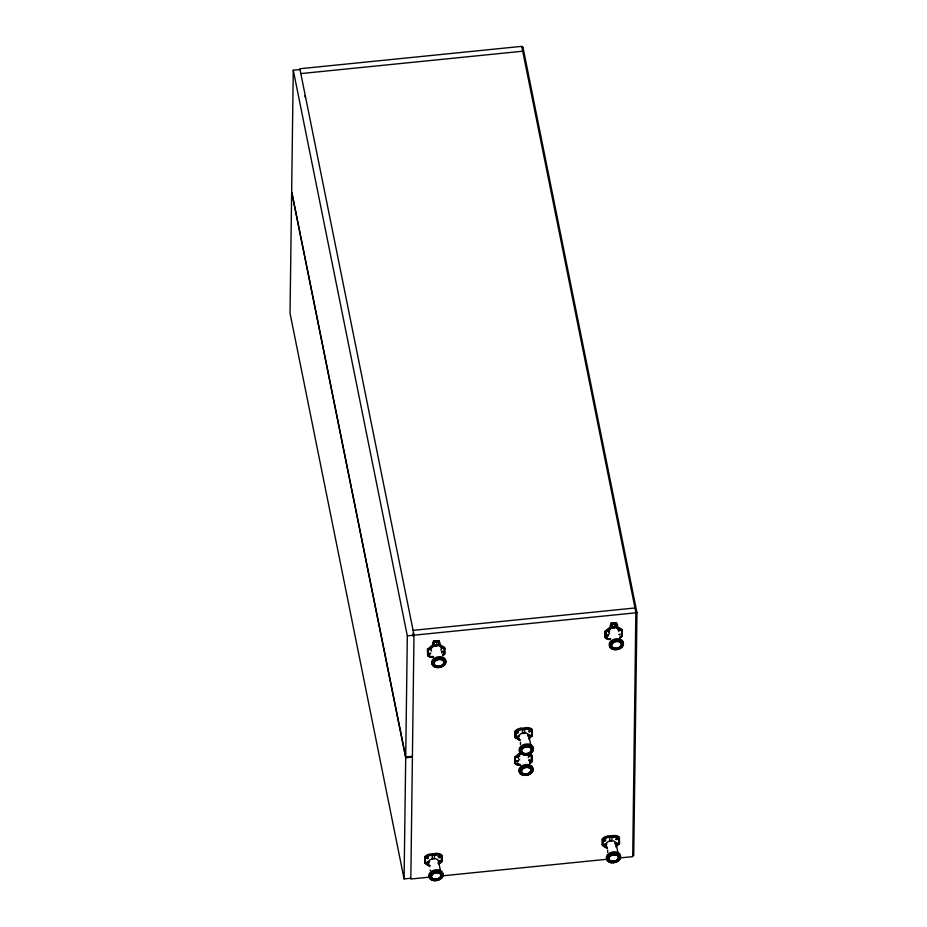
<?xml version="1.0" encoding="UTF-8"?>
<svg xmlns="http://www.w3.org/2000/svg" width="927" height="927" viewBox="0 0 927 927"><rect width="100%" height="100%" fill="white"/><g stroke="black" fill="none" stroke-linecap="round" stroke-linejoin="round"><path stroke-width="1.39" d="M299.919 69.525L293.268 70.197L291.657 191.344L405.713 757L412.376 756.328M404.091 878.912L405.702 757.776L291.646 192.109L290.035 313.245L404.091 878.912L410.742 878.24M405.713 757L407.324 635.864L293.268 70.197M413.013 636.119L413.048 633.234M413.987 635.192L410.823 879.028L429.56 877.139M439.143 863.976L441.947 861.646L441.797 855.192A6.35 4.299 -11.4 0 0 436.281 853.443L430.36 854.045A6.35 4.299 -11.4 0 0 424.786 856.907L424.925 863.361L429.328 866.189M432.99 656.316L433.21 657.394A6.35 4.299 -11.4 0 1 427.695 655.656L427.544 649.19L433.152 644.543L433.801 640.893L439.108 640.766L439.282 645.018L439.074 643.941L444.566 647.475L444.705 653.941A6.35 4.299 -11.4 0 1 442.851 655.586M424.925 863.361L424.786 856.907M427.695 655.656L427.544 649.19L428.286 649.329M429.699 866.05L425.296 863.222L425.493 857.185A5.991 4.056 -11.4 0 1 430.476 854.833L436.374 854.242A5.991 4.056 -11.4 0 1 441.31 855.586L441.576 861.577L438.772 863.906M433.257 657.139L433.233 657.139A5.991 4.056 -11.4 0 1 428.286 655.795L428.031 649.804L433.627 645.146L439.908 644.392L439.966 642.527L438.877 641.924M425.296 863.222L425.261 857.475M428.065 655.54L428.031 649.804M430.395 854.543L430.615 855.366A5.991 4.056 -11.4 0 0 425.597 857.73L425.366 858.02M427.764 650.279L433.373 645.621L433.199 641.368M433.639 644.091L434.056 641.414L438.471 640.974L438.911 645.157L444.404 648.691L444.103 654.195A5.991 4.056 -11.4 0 1 442.631 655.401M428.135 650.337L433.732 645.679L433.674 641.971M433.778 642.515L434.172 641.959L433.407 642.446M432.573 858.958C430.568 853.929 436.153 853.095 434.056 858.808M433.315 854.509L433.326 853.744M436.884 645.713L436.907 641.994L435.4 642.005M438.575 641.762L438.517 640.418M438.471 640.974L439.328 641.855M442.017 856.27A6.35 4.299 -11.4 0 0 436.501 854.52L436.281 853.443L436.768 853.918A5.608 3.801 -11.4 0 1 439.12 854.219M439.085 642.886L439.108 640.766M441.576 861.577L441.53 855.841M444.334 653.906L444.404 648.691M441.797 855.192L441.947 861.646M444.566 647.475L444.705 653.941M522.921 50.185L522.967 47.289L521.855 47.404M514.902 763.489L514.752 757.035L520.36 752.376L520.58 753.454L514.972 758.112L514.902 763.489A6.35 4.299 -11.4 0 0 520.418 765.238L520.453 765.227M528.529 739.004L532.26 735.899L532.11 729.445A6.35 4.299 -11.4 0 0 526.594 727.695L520.684 728.298A6.35 4.299 -11.4 0 0 515.099 731.16L515.25 737.614L519.641 740.453M515.25 737.614L515.099 731.16M515.273 763.384L515.238 757.637L520.835 752.979L515.342 758.17L515.493 763.628A5.991 4.056 -11.4 0 0 520.429 764.972L520.325 764.439M520.012 740.314L515.621 737.486L515.806 731.449A5.991 4.056 -11.4 0 1 520.8 729.097L526.687 728.495A5.991 4.056 -11.4 0 1 531.623 729.85L531.889 735.841L529.085 738.17M515.621 737.486L515.574 731.739M515.771 736.258L515.841 731.229M526.559 728.216L526.814 728.784A6.35 4.299 -11.4 0 1 532.33 730.522M531.542 761.739L531.507 755.992L531.31 762.029A5.991 4.056 -11.4 0 1 529.838 763.245M531.889 735.841L531.855 730.094M532.26 735.899L532.11 729.445M529.584 763.686A6.35 4.299 -11.4 0 0 531.913 761.774L531.774 755.308L528.471 753.188M615.737 846.838L619.468 843.732L619.317 837.278A6.35 4.299 -11.4 0 0 613.801 835.54L607.88 836.131A6.35 4.299 -11.4 0 0 602.307 838.993L602.457 845.459L606.849 848.286M605.215 637.741L605.076 631.287L610.673 626.629L610.893 627.706L605.285 632.365L605.215 637.741A6.35 4.299 -11.4 0 0 610.175 639.526M602.457 845.459L602.307 838.993M607.22 848.147L602.828 845.32L603.013 839.283A5.991 4.056 -11.4 0 1 608.008 836.93L613.894 836.328A5.991 4.056 -11.4 0 1 618.83 837.684L619.097 843.674L616.293 846.003M610.209 639.271A5.991 4.056 -11.4 0 1 605.818 637.88L605.551 631.89L611.148 627.231L617.44 626.478L617.486 624.613L616.246 624.022M602.828 845.32L602.782 839.572M605.586 637.637L605.551 631.89M602.979 844.103L603.013 841.577M605.748 636.455L605.794 632.678M610.684 625.574L611.322 622.979L616.629 622.863L616.814 627.115L616.594 626.038L622.087 629.572L622.226 636.026A6.35 4.299 -11.4 0 1 619.896 637.95M607.915 836.641L614.022 836.617A6.35 4.299 -11.4 0 1 619.537 838.356M610.893 627.706L610.719 623.454M605.655 632.434L611.264 627.776L611.194 624.068C612.724 621.067 617.88 625.644 616.038 622.504M611.194 624.068L611.588 623.512M610.847 835.83L611.206 836.629M613.674 623.512L613.686 622.747M616.096 623.859L616.443 627.255L621.936 630.789L621.635 636.281A5.991 4.056 -11.4 0 1 619.711 637.741M613.767 836.05L614.01 836.872A5.991 4.056 -11.4 0 1 618.946 838.217L619.166 838.471M619.097 843.674L619.062 837.927M621.866 635.992L621.936 630.789M619.317 837.278L619.468 843.732M622.226 636.026L622.087 629.572L617.706 629.781M635.852 612.793L632.724 856.641L619.757 857.95M522.967 47.289L636.965 612.689L633.732 855.482L632.631 855.598M530.429 730.858L528.888 731.53M439.189 861.612L439.908 861.16L439.201 860.58M530.244 730.916L528.865 731.31M618.807 634.543L620.082 634.056L619.734 634.949M428.262 857.962L426.93 858.541M426.826 858.275C429.166 859.514 426.061 857.66 428.065 857.985M614.311 628.077C616.687 622.214 610.905 622.666 612.956 628.089M516.524 760.592L517.231 761.507L518.193 760.65M606.733 635.007L607.428 634.52M444.23 653.361L443.998 653.651A5.991 4.056 -11.4 0 1 442.527 654.868M515.69 732.272L515.922 731.982A5.991 4.056 -11.4 0 1 520.904 729.63L526.803 729.039A5.991 4.056 -11.4 0 1 531.739 730.383L531.959 730.638M425.516 856.977L425.69 856.757A5.608 3.801 -11.4 0 1 425.991 856.444M621.75 635.458L621.519 635.748A5.991 4.056 -11.4 0 1 619.595 637.208M531.438 761.194L531.206 761.484A5.991 4.056 -11.4 0 1 529.734 762.701M602.898 840.105L603.129 839.816A5.991 4.056 -11.4 0 1 608.112 837.463L614.01 836.872M607.023 630.835L607.672 630.511M517.15 731.866C518.506 734.103 517.185 732.249 518.32 731.866M516.826 756.455L515.771 756.93L520.893 752.666M516.768 760.557L517.092 761.38L517.938 760.546M611.356 841.276C614.045 835.401 607.938 835.575 610.186 841.287M430.615 647.394L433.685 644.833M608.135 629.479L605.076 631.287L605.285 632.365M531.31 734.694L532.04 734.821M528.981 737.625L531.785 735.296M438.656 862.377L440.707 860.673M438.668 863.373L441.461 861.044M616.188 845.459L618.993 843.13M611.264 627.776L610.117 625.354L611.693 624.045M604.624 840.152C604.427 843.002 606.246 839.294 605.25 839.978M520.453 742.191L520.464 744.555M607.66 850.024L607.672 852.4M441.658 651.971L442.77 652.307L441.646 652.863M523.488 729.074C519.607 734.59 527.254 735.517 524.056 729.074M528.865 759.804L529.977 760.14L528.853 760.696M433.407 642.469L432.585 643.268L433.732 645.679M604.833 839.387C602.017 840.58 607.208 841.113 605.308 839.398M430.198 648.691L429.456 649.282L430.186 649.711M442.017 648.518L442.77 647.938L442.028 647.498M441.739 651.368L442.654 651.762L441.715 652.353M619.549 630.615L620.198 629.781M529.224 756.362L529.977 755.772L529.236 755.331M610.928 624.566L613.662 624.277M430.591 855.378L436.478 854.775A5.991 4.056 -11.4 0 1 441.426 856.131L441.646 856.374M608.135 837.208L608.1 837.208A6.35 4.299 -11.4 0 0 602.527 840.071M300.823 73.592L522.735 51.205M413.094 630.348L634.995 607.973M407.324 635.864L636.965 612.689M434.844 642.318L438.726 641.924M609.572 630.592L606.976 631.368L609.56 631.623M441.553 651.878L442.283 651.797M607.231 635.157C609.839 634.786 607.162 637.382 606.698 635.343M517.301 732.214L518.042 732.145M529.132 731.021L529.873 730.951M519.526 735.853L517.15 736.235L517.66 737.058M527.66 735.03L530.244 735.285L527.648 736.05M516.038 736.444L515.03 736.536L517.231 737.962M405.702 757.776L412.364 757.104M516.918 760.905L517.66 760.824M438.819 856.768L439.56 856.699M616.339 838.854C619.746 839.306 614.207 840.337 617.023 838.842M606.733 843.686L604.137 844.462L606.721 844.706M614.868 842.863L617.452 843.118L614.856 843.883M603.245 844.277L602.237 844.37L606.629 847.208M429.201 862.62L426.617 862.365L429.583 861.623M442.527 875.83L608.228 859.12M526.814 728.784L520.928 729.375A6.35 4.299 -11.4 0 0 515.319 732.237M436.501 854.52L430.615 855.111A6.35 4.299 -11.4 0 0 425.006 857.985M607.915 635.146C605.377 635.876 609.734 635.922 608.124 634.532M436.142 646.304L435.412 645.864M517.393 757.556L517.034 756.629L519.63 756.374M441.623 652.481L442.793 651.948L442.214 651.206M430.649 870.511L429.966 870.14M615.991 623.315L616.849 623.941M520.464 752.828L519.804 751.206M622.307 630.65L616.443 627.255M444.775 648.552L438.911 645.157M515.505 736.942L519.908 739.769M531.032 755.586L531.774 755.308L531.913 761.774M528.216 753.871L531.982 756.397M528.32 754.404L531.611 756.536M604.253 844.914L606.258 846.212M602.712 844.775L607.115 847.602M425.192 862.689L430.209 865.818M615.934 839.248L617.591 838.529M616.073 839.144L617.359 838.506M605.482 637.092L605.702 637.336A5.991 4.056 -11.4 0 0 610.638 638.691M618.576 837.498L618.413 837.313A5.608 3.801 -11.4 0 0 617.799 836.838M427.961 655.007L428.181 655.25A5.991 4.056 -11.4 0 0 432.573 656.64M515.169 762.84L515.389 763.083A5.991 4.056 -11.4 0 0 519.78 764.474M516.791 732.469L517.95 732.759L518.552 731.89M635.968 612.828L521.75 46.35L299.85 68.737L414.068 635.204M611.322 622.979L611.693 624.3M616.061 843.408L617.996 853.06M607.88 836.131L608.135 837.463M528.853 735.574L530.8 745.227M520.928 729.63L520.684 728.298L520.174 728.877A5.608 3.801 -11.4 0 0 519.19 729.097M514.752 757.035L514.972 758.112M433.801 640.893L434.172 642.214M433.152 644.543L433.373 645.621M438.529 861.31L440.476 870.963M436.246 853.443L436.478 854.775M432.364 664.311A7.103 4.809 -11.4 0 1 438.39 656.733A7.103 4.809 -11.4 0 1 445.331 662.492M445.03 663.025A7.103 4.809 -11.4 0 1 444.636 663.547M444.172 664.033A7.103 4.809 -11.4 0 1 443.651 664.497M429.352 655.215A5.608 3.801 -11.4 0 1 428.992 655.018M429.769 656.026A6.35 4.299 -11.4 0 1 429.294 655.852M428.865 655.656A6.35 4.299 -11.4 0 1 427.474 654.578M431.53 651.171A5.238 3.546 -11.4 0 1 436.269 645.563A5.238 3.546 -11.4 0 1 440.858 650.233M520.661 752.492A7.103 4.809 -11.4 0 1 521.09 746.108A7.103 4.809 -11.4 0 1 530.209 744.474A7.103 4.809 -11.4 0 1 532.504 750.372M522.411 753.396A7.103 4.809 -11.4 0 1 521.762 753.153M529.85 728.622A5.608 3.801 -11.4 0 1 530.592 729.004M516.015 731.009A5.608 3.801 -11.4 0 1 516.64 730.406M516.999 730.14A5.608 3.801 -11.4 0 1 518.714 729.259M519.618 739.132A5.238 3.546 -11.4 0 1 522.307 733.187A5.238 3.546 -11.4 0 1 528.842 736.374M607.869 860.326A7.103 4.809 -11.4 0 1 608.297 853.941A7.103 4.809 -11.4 0 1 617.417 852.307A7.103 4.809 -11.4 0 1 619.711 858.205M619.329 858.726A7.103 4.809 -11.4 0 1 618.865 859.213M618.332 859.677A7.103 4.809 -11.4 0 1 617.741 860.094M616.2 836.189A5.608 3.801 -11.4 0 1 617.44 836.629M603.512 838.541A5.608 3.801 -11.4 0 1 603.848 838.24M605.018 837.475A5.608 3.801 -11.4 0 1 605.922 837.093M606.826 846.965A5.238 3.546 -11.4 0 1 609.804 840.951A5.238 3.546 -11.4 0 1 615.945 844.613M519.56 772.145A7.103 4.809 -11.4 0 1 525.597 764.566A7.103 4.809 -11.4 0 1 532.538 770.325M520.395 772.979A7.103 4.809 -11.4 0 1 519.943 772.585M530.163 761.449A5.608 3.801 -11.4 0 1 529.804 761.716M531.067 761.415A6.35 4.299 -11.4 0 1 530.696 761.739M518.726 763.651A5.608 3.801 -11.4 0 1 517.359 763.384M514.972 762.712A6.35 4.299 -11.4 0 1 514.682 762.411M527.115 754.08A5.238 3.546 -11.4 0 1 528.297 757.672M519.734 759.885A5.238 3.546 -11.4 0 1 519.352 759.63M518.738 759.004A5.238 3.546 -11.4 0 1 522.318 753.605M610.256 646.837A7.103 4.809 -11.4 0 1 615.91 638.83A7.103 4.809 -11.4 0 1 622.55 645.122M622.156 645.632A7.103 4.809 -11.4 0 1 621.704 646.131M621.171 646.582A7.103 4.809 -11.4 0 1 620.58 647.011M622.017 634.949A6.35 4.299 -11.4 0 1 621.716 635.319M607.266 637.486A5.608 3.801 -11.4 0 1 606.872 637.312M605.609 637.255A6.35 4.299 -11.4 0 1 605.007 636.664M609.665 633.883A5.238 3.546 -11.4 0 1 612.631 627.857A5.238 3.546 -11.4 0 1 618.784 631.53M429.525 877.394A7.103 4.809 -11.4 0 1 435.157 869.885A7.103 4.809 -11.4 0 1 442.724 875.03M439.919 854.543A5.608 3.801 -11.4 0 1 440.893 855.227M426.316 856.154A5.608 3.801 -11.4 0 1 427.08 855.621M427.938 855.181A5.608 3.801 -11.4 0 1 429.861 854.624M428.691 864.265A5.238 3.546 -11.4 0 1 433.43 858.645A5.238 3.546 -11.4 0 1 438.031 863.315M304.867 95.759A6.547 0.695 84.2 0 1 305.354 97.52M438.286 856.687C439.792 859.028 440.742 854.485 438.286 856.687M429.479 653.512C430.545 655.435 431.542 651.82 429.479 653.512M438.483 856.675C439.549 858.587 440.499 854.995 438.483 856.675M438.587 857.208C439.653 859.12 440.638 855.551 438.587 857.208M516.687 761.345C517.753 763.269 518.703 759.677 516.687 761.345M528.9 731.473C529.966 733.384 530.974 729.769 528.9 731.473M606.895 635.065C607.95 636.988 608.958 633.373 606.895 635.065M604.172 839.955C605.227 841.878 606.235 838.263 604.172 839.955M437.034 666.154A4.855 3.291 -11.4 0 0 443.778 662.052A4.855 3.291 -11.4 0 0 436.177 660.511A4.855 3.291 -11.4 0 0 437.034 666.154M436.849 666.258A5.238 3.546 -11.4 0 0 444.114 661.843A5.238 3.546 -11.4 0 0 435.933 660.198A5.238 3.546 -11.4 0 0 436.849 666.258M436.072 667.382A7.103 4.809 -11.4 0 0 445.933 661.38A7.103 4.809 -11.4 0 0 434.821 659.143A7.103 4.809 -11.4 0 0 436.072 667.382M436.269 667.394A6.732 4.554 -11.4 0 0 445.62 661.716A6.732 4.554 -11.4 0 0 435.087 659.595A6.732 4.554 -11.4 0 0 436.269 667.394M524.508 753.489A4.855 3.291 -11.4 0 0 531.252 749.398A4.855 3.291 -11.4 0 0 523.651 747.857A4.855 3.291 -11.4 0 0 524.508 753.489M524.358 753.744A5.238 3.546 -11.4 0 0 531.623 749.329A5.238 3.546 -11.4 0 0 523.431 747.672A5.238 3.546 -11.4 0 0 524.358 753.744M523.546 754.729A7.103 4.809 -11.4 0 0 533.407 748.726A7.103 4.809 -11.4 0 0 522.295 746.478A7.103 4.809 -11.4 0 0 523.546 754.729M523.755 754.74A6.732 4.554 -11.4 0 0 533.095 749.062A6.732 4.554 -11.4 0 0 522.561 746.942A6.732 4.554 -11.4 0 0 523.755 754.74M611.716 861.334A4.855 3.291 -11.4 0 0 618.46 857.232A4.855 3.291 -11.4 0 0 610.858 855.691A4.855 3.291 -11.4 0 0 611.716 861.334M611.693 861.195A4.855 3.291 -11.4 0 0 618.436 857.093A4.855 3.291 -11.4 0 0 610.835 855.563A4.855 3.291 -11.4 0 0 611.693 861.195M611.542 861.45A5.238 3.546 -11.4 0 0 618.807 857.023A5.238 3.546 -11.4 0 0 610.615 855.378A5.238 3.546 -11.4 0 0 611.542 861.45M611.565 861.577A5.238 3.546 -11.4 0 0 618.83 857.162A5.238 3.546 -11.4 0 0 610.638 855.505A5.238 3.546 -11.4 0 0 611.565 861.577M610.754 862.562A7.103 4.809 -11.4 0 0 620.615 856.56A7.103 4.809 -11.4 0 0 609.502 854.323A7.103 4.809 -11.4 0 0 610.754 862.562M610.963 862.573A6.732 4.554 -11.4 0 0 620.302 856.896A6.732 4.554 -11.4 0 0 609.769 854.775A6.732 4.554 -11.4 0 0 610.963 862.573M524.242 773.987A4.855 3.291 -11.4 0 0 530.986 769.885A4.855 3.291 -11.4 0 0 523.384 768.344A4.855 3.291 -11.4 0 0 524.242 773.987M524.207 773.848A4.855 3.291 -11.4 0 0 530.951 769.746A4.855 3.291 -11.4 0 0 523.349 768.216A4.855 3.291 -11.4 0 0 524.207 773.848M524.056 774.103A5.238 3.546 -11.4 0 0 531.322 769.688A5.238 3.546 -11.4 0 0 523.141 768.031A5.238 3.546 -11.4 0 0 524.056 774.103M524.079 774.23A5.238 3.546 -11.4 0 0 531.345 769.816A5.238 3.546 -11.4 0 0 523.164 768.159A5.238 3.546 -11.4 0 0 524.079 774.23M523.28 775.215A7.103 4.809 -11.4 0 0 533.141 769.213A7.103 4.809 -11.4 0 0 522.028 766.977A7.103 4.809 -11.4 0 0 523.28 775.215M523.477 775.239A6.732 4.554 -11.4 0 0 532.828 769.549A6.732 4.554 -11.4 0 0 522.295 767.429A6.732 4.554 -11.4 0 0 523.477 775.239M614.52 648.1A4.855 3.291 -11.4 0 0 621.275 644.01A4.855 3.291 -11.4 0 0 613.674 642.469A4.855 3.291 -11.4 0 0 614.52 648.1M614.369 648.355A5.238 3.546 -11.4 0 0 621.635 643.941A5.238 3.546 -11.4 0 0 613.454 642.284A5.238 3.546 -11.4 0 0 614.369 648.355M613.593 649.468A7.103 4.809 -11.4 0 0 623.454 643.477A7.103 4.809 -11.4 0 0 612.341 641.229A7.103 4.809 -11.4 0 0 613.593 649.468M613.801 649.491A6.732 4.554 -11.4 0 0 623.141 643.813A6.732 4.554 -11.4 0 0 612.608 641.681A6.732 4.554 -11.4 0 0 613.801 649.491M434.195 879.236A4.855 3.291 -11.4 0 0 440.939 875.134A4.855 3.291 -11.4 0 0 433.338 873.605A4.855 3.291 -11.4 0 0 434.195 879.236M434.16 879.097A4.855 3.291 -11.4 0 0 440.916 875.007A4.855 3.291 -11.4 0 0 433.315 873.466A4.855 3.291 -11.4 0 0 434.16 879.097M434.01 879.352A5.238 3.546 -11.4 0 0 441.275 874.937A5.238 3.546 -11.4 0 0 433.094 873.28A5.238 3.546 -11.4 0 0 434.01 879.352M434.045 879.491A5.238 3.546 -11.4 0 0 441.31 875.076A5.238 3.546 -11.4 0 0 433.118 873.419A5.238 3.546 -11.4 0 0 434.045 879.491M433.233 880.465A7.103 4.809 -11.4 0 0 443.094 874.474A7.103 4.809 -11.4 0 0 431.982 872.226A7.103 4.809 -11.4 0 0 433.233 880.465M433.442 880.488A6.732 4.554 -11.4 0 0 442.782 874.81A6.732 4.554 -11.4 0 0 432.249 872.678A6.732 4.554 -11.4 0 0 433.442 880.488"/></g></svg>
